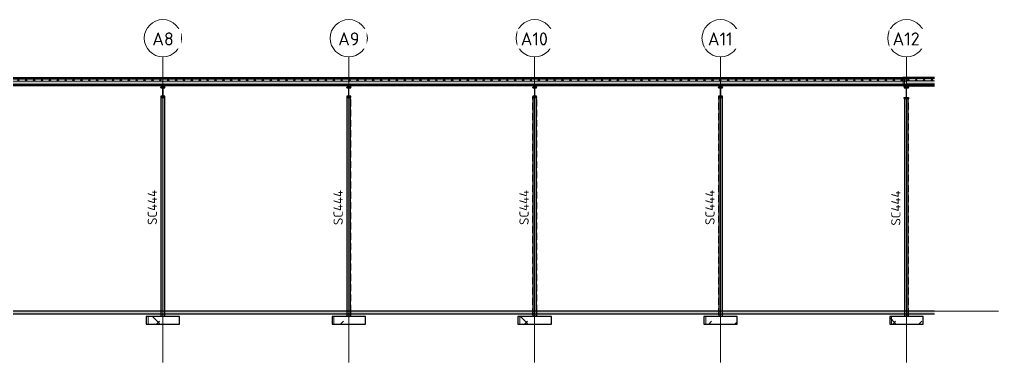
# Model space of a CAD drawing. Header units: millimetres. Extents: x 632 to 421542, y -3890 to 20851.
# Drawn here: x 368887 to 421542, y 2441 to 20851 of the extents above; entities that cross this region are included whole.
import ezdxf

# ---------------------------------------------------------------- set-up
doc = ezdxf.new("R2010")
doc.units = ezdxf.units.MM
doc.linetypes.add('Dash', pattern=[7, 5, -2])
doc.linetypes.add('Hidden Half', pattern=[3, 2, -1])
for name, color, linetype, lineweight in [('A-230-H-FLOOR', 190, 'Continuous', 13), ('A-230-M_FLOOR', 192, 'Continuous', 13), ('A-270-M_ROOF', 132, 'Continuous', 13), ('S-160-M_FOUND', 171, 'Continuous', 13), ('S-160-MH_FOUND', 171, 'Hidden Half', 13), ('S-280-A_COLUMN', 171, 'Continuous', 18), ('S-280-M_COLUMN', 52, 'Continuous', 13), ('S-280-M_STRUCT_FRAME', 12, 'Continuous', 13), ('S-280-MH_COLUMN', 52, 'Hidden Half', 13), ('Z-030-M_GRID', 191, 'Continuous', 13), ('Z-033_T_GRIDREF', 31, 'Continuous', 13), ('Z-230-A_LEVEL', 51, 'Continuous', 13)]:
    doc.layers.add(name, color=color, linetype=linetype, lineweight=lineweight)
doc.styles.add('ISOCPEUR_1', font='isocpeur.ttf', dxfattribs={"height": 700})
doc.styles.add('ISOCPEUR_2', font='isocpeur.ttf', dxfattribs={"height": 500})
pattern_1 = [(45, (-979703.3, 0), (-1414.214, 0), [750, -3000]), (45, (-978703.3, 1000), (-1414.214, 0), [750, -3000]), (45, (-977703.3, -300), (-1414.214, 0), [250, -2000]), (90, (-977703.33, 500), (-500, 500), [500, -2000]), (315, (-977703.3, 1000), (0, 2828.43), [500, -3000]), (0, (-978703.3, 1000), (2000, 2000), [300, -1000]), (0, (-981203.3, 2000), (2000, 2000), [300, -2000])]

# ---------------------------------------------------------------- blocks, each defined once
blk = doc.blocks.new('Ridge Capping - Ridge Capping-1882401-S6_501-SECTION 2A')
at = {"layer": 'A-270-M_ROOF', "lineweight": 5, "transparency": 33554432}
for points in [[(-1014161, 17720), (-913251, 17720), (-913251, 17746), (-1024756, 17746), (-1024756, 17720), (-1017693, 17720)], [(-1024756, 17716), (-913251, 17716), (-913251, 17743), (-1024756, 17743)], [(-1007098, 17716), (-913251, 17716), (-913251, 17720), (-1024756, 17720), (-1024756, 17716), (-1010630, 17716)], [(-913448, 17734), (-911747, 17734), (-911747, 17738), (-913447, 17738)], [(-912630, 17738), (-911747, 17738), (-911747, 17754), (-913421, 17754), (-913447, 17738), (-913071, 17738)], [(-913394, 17713), (-911747, 17713), (-911747, 17751), (-913421, 17751)]]:
    blk.add_hatch(color=253, dxfattribs=at).paths.add_polyline_path(points)
at = {"layer": 'A-270-M_ROOF', "color": 53, "lineweight": 5}
for p, q in [((-1024756, 17746), (-1024660, 17746)), ((-1024469, 17743), (-1024756, 17743)), ((-1024660, 17720), (-1024756, 17720)), ((-1024477, 17720), (-1024756, 17720)), ((-1024469, 17716), (-1024756, 17716)), ((-1024469, 17716), (-1024756, 17716)), ((-1024660, 17746), (-1024477, 17746)), ((-1024487, 17720), (-1024660, 17720)), ((-1024480, 17720), (-1024487, 17720)), ((-1024469, 17720), (-1024479, 17720)), ((-1024477, 17746), (-913434, 17746)), ((-913560, 17720), (-1024477, 17720)), ((-913571, 17720), (-1024469, 17720)), ((-913743, 17716), (-1024469, 17716)), ((-913554, 17743), (-1024467, 17743)), ((-913743, 17716), (-1024467, 17716)), ((-913571, 17716), (-913743, 17716)), ((-913425, 17716), (-913743, 17716)), ((-913560, 17720), (-913570, 17720)), ((-913554, 17716), (-913570, 17716)), ((-913425, 17720), (-913560, 17720)), ((-913425, 17720), (-913559, 17720)), ((-913439, 17743), (-913554, 17743)), ((-913425, 17716), (-913554, 17716)), ((-913427, 17747), (-913448, 17734)), ((-913448, 17734), (-913447, 17738)), ((-913448, 17734), (-913425, 17734)), ((-913447, 17738), (-913425, 17751)), ((-913447, 17738), (-913425, 17738)), ((-913425, 17743), (-913439, 17743)), ((-913434, 17746), (-913425, 17746)), ((-913421, 17743), (-913423, 17743)), ((-913423, 17738), (-911747, 17738)), ((-913423, 17734), (-911747, 17734)), ((-913421, 17754), (-913419, 17751)), ((-911747, 17754), (-913421, 17754)), ((-913419, 17748), (-913421, 17751)), ((-913421, 17751), (-911747, 17751)), ((-913421, 17746), (-913251, 17746)), ((-913251, 17743), (-913421, 17743)), ((-913399, 17720), (-913421, 17720)), ((-913251, 17720), (-913421, 17720)), ((-913396, 17716), (-913421, 17716)), ((-913365, 17716), (-913421, 17716)), ((-913419, 17751), (-913417, 17748)), ((-913410, 17734), (-913415, 17743)), ((-913413, 17743), (-913407, 17734)), ((-913402, 17724), (-913410, 17734)), ((-913407, 17734), (-913395, 17717)), ((-913399, 17720), (-913402, 17724)), ((-913396, 17716), (-913399, 17720)), ((-913251, 17720), (-913399, 17720)), ((-913394, 17713), (-913396, 17716)), ((-913365, 17716), (-913396, 17716)), ((-913395, 17717), (-913365, 17717)), ((-913395, 17716), (-913394, 17713)), ((-913394, 17713), (-913365, 17713)), ((-913365, 17717), (-913358, 17717)), ((-913354, 17716), (-913365, 17716)), ((-913354, 17716), (-913365, 17716)), ((-913365, 17713), (-913348, 17713)), ((-913357, 17717), (-913251, 17717)), ((-913251, 17716), (-913354, 17716)), ((-913251, 17716), (-913354, 17716)), ((-913348, 17713), (-913251, 17713)), ((-913251, 17746), (-913251, 17734)), ((-913251, 17734), (-913251, 17743)), ((-913251, 17743), (-913251, 17734)), ((-913251, 17734), (-913251, 17743)), ((-913251, 17734), (-913251, 17720)), ((-913251, 17716), (-913251, 17734)), ((-913251, 17734), (-913251, 17724)), ((-913251, 17724), (-913251, 17733)), ((-913251, 17724), (-913251, 17716)), ((-913251, 17720), (-913251, 17723)), ((-913251, 17720), (-913251, 17716)), ((-913251, 17716), (-913251, 17720)), ((-913251, 17717), (-913145, 17717)), ((-913251, 17713), (-913154, 17713)), ((-913154, 17713), (-913137, 17713)), ((-913144, 17717), (-913137, 17717)), ((-913137, 17717), (-912946, 17717)), ((-913137, 17713), (-912941, 17713)), ((-912946, 17717), (-912932, 17717)), ((-912941, 17713), (-912932, 17713)), ((-912930, 17717), (-911747, 17717)), ((-912930, 17713), (-911747, 17713))]:
    blk.add_line(p, q, dxfattribs=at)
blk = doc.blocks.new('Roof Gutters2 - Roof Gutters-1883888-S6_501-SECTION 2A')
at = {"layer": 'A-270-M_ROOF', "lineweight": 5, "transparency": 33554432}
for points in [[(-913365, 17701), (-913358, 17701), (-913358, 17718), (-913365, 17718)], [(-913251, 17647), (-913137, 17701), (-913144, 17701), (-913251, 17651), (-913358, 17701), (-913365, 17701)], [(-913251, 17651), (-913251, 17668), (-913358, 17718), (-913358, 17701)], [(-913251, 17651), (-913144, 17701), (-913144, 17718), (-913251, 17668)], [(-913144, 17701), (-913137, 17701), (-913137, 17718), (-913144, 17718)]]:
    blk.add_hatch(color=253, dxfattribs=at).paths.add_polyline_path(points)
at = {"layer": 'A-270-M_ROOF', "color": 53, "lineweight": 5}
for p, q in [((-913361, 17716), (-913365, 17718)), ((-913365, 17718), (-913358, 17718)), ((-913365, 17718), (-913365, 17701)), ((-913358, 17701), (-913365, 17701)), ((-913365, 17701), (-913251, 17647)), ((-913315, 17694), (-913361, 17716)), ((-913358, 17718), (-913354, 17716)), ((-913358, 17718), (-913358, 17701)), ((-913251, 17651), (-913358, 17701)), ((-913354, 17716), (-913308, 17694)), ((-913293, 17684), (-913315, 17694)), ((-913308, 17694), (-913286, 17684)), ((-913275, 17676), (-913293, 17684)), ((-913286, 17684), (-913268, 17676)), ((-913251, 17665), (-913275, 17676)), ((-913268, 17676), (-913251, 17668)), ((-913144, 17701), (-913251, 17651)), ((-913251, 17647), (-913137, 17701)), ((-913208, 17685), (-913251, 17665)), ((-913251, 17668), (-913215, 17685)), ((-913251, 17668), (-913251, 17659)), ((-913251, 17665), (-913251, 17659)), ((-913251, 17659), (-913251, 17647)), ((-913251, 17659), (-913251, 17651)), ((-913215, 17685), (-913193, 17695)), ((-913186, 17695), (-913208, 17685)), ((-913193, 17695), (-913144, 17718)), ((-913137, 17718), (-913186, 17695)), ((-913144, 17718), (-913137, 17718)), ((-913144, 17718), (-913144, 17701)), ((-913137, 17701), (-913144, 17701)), ((-913137, 17701), (-913137, 17718))]:
    blk.add_line(p, q, dxfattribs=at)
blk = doc.blocks.new('Roof Gutters1 - Roof Gutters-1884510-S6_501-SECTION 2A')
at = {"layer": 'A-270-M_ROOF', "lineweight": 5, "transparency": 33554432}
for points in [[(-912932, 17731), (-912930, 17734), (-912950, 17748), (-913552, 17748), (-913572, 17734), (-913570, 17731), (-913551, 17745), (-912951, 17745)], [(-913570, 17687), (-913569, 17688), (-913551, 17701), (-913551, 17745), (-913570, 17731)], [(-913551, 17701), (-912951, 17701), (-912951, 17745), (-913551, 17745)], [(-912932, 17687), (-912932, 17731), (-912951, 17745), (-912951, 17701), (-912933, 17688)], [(-912932, 17688), (-912930, 17690), (-912932, 17731)]]:
    blk.add_hatch(color=253, dxfattribs=at).paths.add_polyline_path(points)
at = {"layer": 'A-270-M_ROOF', "color": 53, "lineweight": 5}
for p, q in [((-913559, 17743), (-913572, 17734)), ((-913572, 17734), (-913570, 17731)), ((-913572, 17720), (-913572, 17734)), ((-913572, 17703), (-913572, 17716)), ((-913572, 17694), (-913572, 17699)), ((-913572, 17690), (-913572, 17694)), ((-913570, 17731), (-913554, 17743)), ((-913570, 17720), (-913570, 17731)), ((-913570, 17717), (-913570, 17719)), ((-913570, 17703), (-913570, 17716)), ((-913570, 17694), (-913570, 17699)), ((-913570, 17687), (-913570, 17694)), ((-913554, 17746), (-913559, 17743)), ((-913552, 17748), (-913554, 17746)), ((-913554, 17743), (-913551, 17745)), ((-913431, 17748), (-913552, 17748)), ((-913552, 17720), (-913552, 17742)), ((-913552, 17716), (-913552, 17720)), ((-913552, 17704), (-913552, 17716)), ((-913551, 17745), (-913436, 17745)), ((-913551, 17720), (-913551, 17743)), ((-913551, 17716), (-913551, 17720)), ((-913551, 17703), (-913551, 17716)), ((-913436, 17745), (-913425, 17745)), ((-913425, 17748), (-913431, 17748)), ((-913423, 17745), (-913421, 17745)), ((-912983, 17748), (-913421, 17748)), ((-913421, 17745), (-913251, 17745)), ((-913251, 17745), (-912951, 17745)), ((-912950, 17748), (-912983, 17748)), ((-912951, 17745), (-912937, 17734)), ((-912951, 17745), (-912951, 17738)), ((-912951, 17738), (-912951, 17734)), ((-912951, 17734), (-912951, 17713)), ((-912951, 17713), (-912951, 17711)), ((-912951, 17711), (-912951, 17701)), ((-912931, 17734), (-912950, 17748)), ((-912950, 17744), (-912950, 17748)), ((-912950, 17734), (-912950, 17744)), ((-912950, 17713), (-912950, 17734)), ((-912950, 17711), (-912950, 17713)), ((-912950, 17704), (-912950, 17711)), ((-912937, 17734), (-912932, 17731)), ((-912932, 17731), (-912930, 17734)), ((-912932, 17711), (-912932, 17731)), ((-912932, 17697), (-912932, 17711)), ((-912932, 17687), (-912932, 17697)), ((-912930, 17711), (-912930, 17734)), ((-912930, 17697), (-912930, 17711)), ((-912930, 17690), (-912930, 17697))]:
    blk.add_line(p, q, dxfattribs=at)
blk = doc.blocks.new('Roof Gutters3 - Roof Gutters-1885272-S6_501-SECTION 2A')
at = {"layer": 'A-270-M_ROOF', "lineweight": 5, "transparency": 33554432}
for points in [[(-1024496, 17751), (-1024756, 17747), (-1024756, 17703), (-1024496, 17708)], [(-1024756, 17700), (-1024497, 17705), (-1024496, 17748), (-1024756, 17744), (-1024756, 17706)], [(-1024479, 17699), (-1024479, 17743), (-1024496, 17748), (-1024497, 17705), (-1024480, 17700)], [(-1024496, 17751), (-1024496, 17708), (-1024468, 17699), (-1024469, 17743)], [(-1024479, 17699), (-1024469, 17700), (-1024469, 17743), (-1024479, 17743)], [(-913743, 17700), (-913425, 17705), (-913425, 17722), (-913743, 17716)], [(-913741, 17656), (-913741, 17698), (-913423, 17703), (-913425, 17705), (-913743, 17700), (-913743, 17656)], [(-913423, 17754), (-913423, 17770), (-913425, 17770), (-913425, 17754)], [(-1024756, 17291), (-1024756, 17248), (-1024701, 17248), (-1024701, 17291)], [(-1024702, 17245), (-1024701, 17288), (-1024756, 17288), (-1024756, 17245), (-1024704, 17245)]]:
    blk.add_hatch(color=253, dxfattribs=at).paths.add_polyline_path(points)
h = blk.add_hatch(color=253, dxfattribs=at)
h.paths.add_polyline_path([(-1024701, 17245), (-1024701, 17248), (-1024756, 17246), (-1024756, 17245)])
h.paths.add_polyline_path([(-1024468, 17699), (-1024496, 17708), (-1024756, 17703), (-1024756, 17700), (-1024496, 17705), (-1024479, 17699)])
at = {"layer": 'A-270-M_ROOF', "color": 53, "lineweight": 5}
for p, q in [((-1024756, 17747), (-1024496, 17751)), ((-1024660, 17746), (-1024756, 17744)), ((-1024496, 17708), (-1024756, 17703)), ((-1024756, 17700), (-1024496, 17705)), ((-1024496, 17748), (-1024659, 17746)), ((-1024496, 17743), (-1024497, 17716)), ((-1024497, 17716), (-1024497, 17708)), ((-1024497, 17708), (-1024497, 17705)), ((-1024496, 17751), (-1024496, 17748)), ((-1024496, 17751), (-1024477, 17746)), ((-1024496, 17708), (-1024496, 17751)), ((-1024496, 17748), (-1024496, 17746)), ((-1024487, 17746), (-1024496, 17748)), ((-1024496, 17748), (-1024496, 17746)), ((-1024496, 17708), (-1024496, 17748)), ((-1024496, 17746), (-1024496, 17743)), ((-1024496, 17746), (-1024496, 17743)), ((-1024496, 17743), (-1024496, 17716)), ((-1024496, 17716), (-1024496, 17708)), ((-1024468, 17699), (-1024496, 17708)), ((-1024496, 17705), (-1024496, 17708)), ((-1024496, 17705), (-1024479, 17699)), ((-1024479, 17743), (-1024487, 17746)), ((-1024469, 17743), (-1024479, 17743)), ((-1024479, 17743), (-1024479, 17716)), ((-1024479, 17716), (-1024479, 17743)), ((-1024479, 17716), (-1024479, 17703)), ((-1024479, 17699), (-1024479, 17716)), ((-1024479, 17702), (-1024479, 17700)), ((-1024479, 17699), (-1024468, 17699)), ((-1024477, 17746), (-1024469, 17743)), ((-1024469, 17743), (-1024469, 17716)), ((-1024469, 17716), (-1024469, 17743)), ((-1024469, 17716), (-1024469, 17703)), ((-1024468, 17699), (-1024469, 17716)), ((-1024469, 17702), (-1024469, 17700)), ((-913743, 17716), (-913425, 17722)), ((-913743, 17700), (-913743, 17716)), ((-913743, 17716), (-913743, 17700)), ((-913425, 17705), (-913743, 17700)), ((-913743, 17700), (-913743, 17656)), ((-913743, 17676), (-913743, 17699)), ((-913743, 17673), (-913743, 17676)), ((-913741, 17673), (-913743, 17673)), ((-913743, 17673), (-913743, 17659)), ((-913743, 17659), (-913743, 17656)), ((-913743, 17656), (-913741, 17656)), ((-913674, 17716), (-913741, 17715)), ((-913741, 17715), (-913741, 17700)), ((-913741, 17715), (-913741, 17700)), ((-913741, 17698), (-913423, 17703)), ((-913741, 17656), (-913741, 17698)), ((-913741, 17698), (-913741, 17676)), ((-913741, 17676), (-913741, 17673)), ((-913741, 17673), (-913741, 17659)), ((-913741, 17659), (-913741, 17656)), ((-913425, 17720), (-913674, 17716)), ((-913425, 17722), (-913425, 17770)), ((-913425, 17770), (-913423, 17770)), ((-913425, 17770), (-913425, 17754)), ((-913423, 17754), (-913425, 17754)), ((-913425, 17754), (-913425, 17705)), ((-913425, 17705), (-913425, 17722)), ((-913423, 17770), (-913423, 17720)), ((-913423, 17770), (-913423, 17754)), ((-913423, 17703), (-913423, 17754)), ((-913423, 17720), (-913423, 17703)), ((-1024756, 17291), (-1024701, 17291)), ((-1024701, 17288), (-1024756, 17288)), ((-1024701, 17248), (-1024756, 17248)), ((-1024756, 17245), (-1024701, 17245)), ((-1024702, 17248), (-1024701, 17287)), ((-1024701, 17287), (-1024702, 17245)), ((-1024701, 17288), (-1024701, 17291)), ((-1024701, 17291), (-1024701, 17287)), ((-1024701, 17287), (-1024701, 17248)), ((-1024701, 17245), (-1024701, 17287)), ((-1024701, 17245), (-1024701, 17248))]:
    blk.add_line(p, q, dxfattribs=at)
blk = doc.blocks.new('25021-APA-ZZ-ZZ-M3-AR-000001_V3_rvt-3-S6_501-SECTION 2A')
at = {"layer": 'A-270-M_ROOF', "lineweight": 5, "transparency": 33554432}
for color, points in [(9, [(-1024756, 17699), (-913251, 17699), (-913251, 17743), (-1024756, 17743)]), (10, [(-1024756, 17659), (-913251, 17659), (-913251, 17703), (-1024756, 17703), (-1024756, 17659)]), (9, [(-1024756, 17659), (-913251, 17659), (-913251, 17703), (-1024756, 17702)]), (254, [(-1024756, 17287), (-913251, 17287), (-913251, 17538), (-1024756, 17538), (-1024756, 17407)]), (9, [(-913421, 17724), (-911747, 17731), (-911747, 17751), (-913421, 17751)]), (10, [(-913421, 17684), (-911747, 17691), (-911747, 17711), (-913421, 17711)]), (254, [(-913421, 17313), (-911747, 17321), (-911747, 17571), (-913421, 17563), (-913421, 17407)]), (9, [(-913356, 17657), (-911747, 17657), (-911747, 17697), (-913356, 17697)]), (254, [(-913356, 17285), (-911747, 17285), (-911747, 17657), (-913356, 17657), (-913356, 17407)]), (9, [(-911747, 17602), (-911747, 17657), (-913356, 17657), (-913356, 17614), (-912630, 17608)]), (254, [(-1022990, 17287), (-913251, 17287), (-913251, 17331), (-1024756, 17331), (-1024756, 17287), (-1023873, 17287)]), (254, [(-911747, 17230), (-911747, 17285), (-913356, 17285), (-913356, 17250), (-913137, 17250), (-913137, 17241), (-912630, 17237)])]:
    blk.add_hatch(color=color, dxfattribs=at).paths.add_polyline_path(points)
at = {"layer": 'A-270-M_ROOF', "transparency": 33554432}
for points in [[(-1024756, 17659), (-913251, 17659), (-913251, 17699), (-1024756, 17699)], [(-913421, 17684), (-911747, 17691), (-911747, 17731), (-913421, 17724)]]:
    blk.add_hatch(color=9, dxfattribs=at).paths.add_polyline_path(points)
at = {"layer": 'A-270-M_ROOF', "lineweight": 5}
h = blk.add_hatch(dxfattribs=at)
h.set_pattern_fill('FP_26', angle=45, style=0, pattern_type=2)
h.set_pattern_definition([(45, (-979703.33, 2e-08), (-212.132, 212.132), []), (135, (-979703.33, 2e-08), (-212.132, -212.132), [])])
h.paths.add_polyline_path([(-1024756, 17538), (-913251, 17538), (-913251, 17659), (-1024756, 17659)])
h = blk.add_hatch(dxfattribs=at)
h.set_pattern_fill('FP_27', angle=45, style=0, pattern_type=2)
h.set_pattern_definition([(45.26207, (-979703.33, -5e-07), (-213.1001, 211.1595), []), (135.262, (-979703.33, -5e-07), (-211.1598, -213.0998), [])])
h.paths.add_polyline_path([(-913421, 17563), (-911747, 17571), (-911747, 17691), (-913421, 17684)])
at = {"layer": 'A-270-M_ROOF', "color": 53, "lineweight": 5}
for p, q in [((-1024469, 17743), (-1024756, 17743)), ((-1024625, 17703), (-1024756, 17703)), ((-1024756, 17703), (-1024625, 17703)), ((-913251, 17699), (-1024756, 17699)), ((-913251, 17659), (-1024756, 17659)), ((-1024756, 17659), (-913251, 17659)), ((-1024756, 17538), (-913251, 17538)), ((-1024489, 17703), (-1024625, 17703)), ((-1024625, 17703), (-1024489, 17703)), ((-1024468, 17703), (-1024489, 17703)), ((-1024489, 17703), (-1024468, 17703)), ((-996503, 17703), (-1024468, 17703)), ((-1024468, 17703), (-996503, 17703)), ((-913554, 17743), (-1024467, 17743)), ((-913743, 17703), (-996503, 17703)), ((-996503, 17703), (-913743, 17703)), ((-913469, 17703), (-913743, 17703)), ((-913743, 17703), (-913469, 17703)), ((-913439, 17743), (-913554, 17743)), ((-913421, 17703), (-913469, 17703)), ((-913469, 17703), (-913421, 17703)), ((-913425, 17743), (-913439, 17743)), ((-913421, 17743), (-913423, 17743)), ((-911747, 17751), (-913421, 17751)), ((-913421, 17734), (-913421, 17751)), ((-913421, 17751), (-913421, 17748)), ((-913251, 17743), (-913421, 17743)), ((-913421, 17743), (-913421, 17734)), ((-913421, 17724), (-913421, 17734)), ((-913421, 17734), (-913421, 17716)), ((-911747, 17731), (-913421, 17724)), ((-913421, 17724), (-913421, 17684)), ((-913421, 17716), (-913421, 17711)), ((-913365, 17711), (-913421, 17711)), ((-913421, 17684), (-913421, 17711)), ((-913421, 17711), (-913421, 17703)), ((-913421, 17711), (-913365, 17711)), ((-913421, 17711), (-913421, 17684)), ((-913365, 17703), (-913421, 17703)), ((-913421, 17703), (-913365, 17703)), ((-913421, 17702), (-913421, 17699)), ((-913421, 17699), (-913421, 17694)), ((-913421, 17694), (-913421, 17684)), ((-911747, 17691), (-913421, 17684)), ((-913421, 17684), (-911747, 17691)), ((-913421, 17684), (-913421, 17313)), ((-913421, 17684), (-913421, 17659)), ((-913421, 17659), (-913421, 17340)), ((-913421, 17563), (-911747, 17571)), ((-913343, 17711), (-913365, 17711)), ((-913365, 17711), (-913343, 17711)), ((-913326, 17703), (-913365, 17703)), ((-913365, 17703), (-913326, 17703)), ((-913356, 17694), (-913356, 17697)), ((-913356, 17697), (-913350, 17697)), ((-913356, 17694), (-913356, 17697)), ((-913356, 17684), (-913356, 17694)), ((-913356, 17684), (-913356, 17694)), ((-913356, 17659), (-913356, 17684)), ((-913356, 17659), (-913356, 17684)), ((-913356, 17331), (-913356, 17657)), ((-913356, 17654), (-913356, 17657)), ((-913350, 17697), (-913313, 17697)), ((-913251, 17711), (-913343, 17711)), ((-913343, 17711), (-913251, 17711)), ((-913251, 17703), (-913326, 17703)), ((-913326, 17703), (-913251, 17703)), ((-913313, 17697), (-913251, 17697)), ((-913251, 17734), (-913251, 17743)), ((-913251, 17743), (-913251, 17734)), ((-913251, 17716), (-913251, 17734)), ((-913251, 17734), (-913251, 17724)), ((-913251, 17723), (-913251, 17716)), ((-913251, 17699), (-913251, 17716)), ((-913251, 17716), (-913251, 17713)), ((-913251, 17713), (-913251, 17711)), ((-913159, 17711), (-913251, 17711)), ((-913251, 17711), (-913251, 17703)), ((-913251, 17711), (-913159, 17711)), ((-913251, 17694), (-913251, 17703)), ((-913251, 17703), (-913251, 17699)), ((-913251, 17703), (-913251, 17684)), ((-913251, 17699), (-913251, 17703)), ((-913251, 17703), (-913251, 17699)), ((-913251, 17659), (-913251, 17699)), ((-913251, 17697), (-913251, 17684)), ((-913251, 17684), (-913251, 17697)), ((-913251, 17697), (-913189, 17697)), ((-913251, 17684), (-913251, 17694)), ((-913251, 17659), (-913251, 17684)), ((-913251, 17684), (-913251, 17668)), ((-913251, 17684), (-913251, 17676)), ((-913251, 17668), (-913251, 17684)), ((-913251, 17676), (-913251, 17659)), ((-913251, 17668), (-913251, 17659)), ((-913251, 17659), (-913251, 17668)), ((-913251, 17651), (-913251, 17659)), ((-913251, 17287), (-913251, 17651)), ((-913189, 17697), (-913153, 17697)), ((-913137, 17711), (-913159, 17711)), ((-913159, 17711), (-913137, 17711)), ((-913152, 17697), (-913145, 17697)), ((-913145, 17697), (-911747, 17697)), ((-911747, 17711), (-913137, 17711)), ((-913137, 17711), (-911747, 17711)), ((-1024756, 17331), (-913421, 17331)), ((-1024756, 17287), (-913251, 17287)), ((-913421, 17340), (-913251, 17340)), ((-913421, 17340), (-913421, 17313)), ((-913421, 17331), (-913251, 17331)), ((-913421, 17313), (-911747, 17321)), ((-913356, 17313), (-913356, 17330)), ((-913356, 17287), (-913356, 17313)), ((-911747, 17285), (-913356, 17285)), ((-913356, 17285), (-913356, 17243)), ((-913251, 17340), (-911747, 17340)), ((-913251, 17331), (-913251, 17322)), ((-913251, 17314), (-913251, 17331)), ((-913251, 17322), (-913251, 17314)), ((-913251, 17314), (-913251, 17287)), ((-913251, 17287), (-913251, 17314))]:
    blk.add_line(p, q, dxfattribs=at)
for name in ['Roof Gutters3 - Roof Gutters-1885272-S6_501-SECTION 2A', 'Ridge Capping - Ridge Capping-1882401-S6_501-SECTION 2A', 'Roof Gutters1 - Roof Gutters-1884510-S6_501-SECTION 2A', 'Roof Gutters2 - Roof Gutters-1883888-S6_501-SECTION 2A']:
    blk.add_blockref(name, (0, 0), dxfattribs=at)
blk = doc.blocks.new('NRP_Framing-Steel-Purlin C - P946 - EC250-24-4049812-S6_501-SECTION 2A')
at = {"layer": 'S-280-M_STRUCT_FRAME', "color": 1, "lineweight": 25}
blk.add_line((-913370, 17343), (-913370, 17369), dxfattribs=at)
blk.add_line((-913370, 17343), (-913370, 17369), dxfattribs=at)
blk = doc.blocks.new('NRP_Framing-Steel-Purlin Z - P914 - EZ250-15-4038690-S6_501-SECTION 2A')
at = {"layer": 'S-280-M_STRUCT_FRAME', "color": 150, "lineweight": 25}
for p, q in [((-964651, 17367), (-964751, 17358)), ((-954652, 17367), (-964651, 17367)), ((-952251, 17367), (-954651, 17367)), ((-952151, 17375), (-952251, 17367))]:
    blk.add_line(p, q, dxfattribs=at)
blk = doc.blocks.new('NRP_Framing-Steel-Purlin Z - P914 - EZ250-15-V85-S6_501-SECTION 2A')
at = {"layer": 'S-280-M_STRUCT_FRAME', "color": 150, "lineweight": 25}
for p, q in [((-944651, 17367), (-944751, 17358)), ((-934252, 17367), (-944651, 17367)), ((-932251, 17367), (-934251, 17367)), ((-932151, 17375), (-932251, 17367))]:
    blk.add_line(p, q, dxfattribs=at)
blk = doc.blocks.new('NRP_Framing-Steel-Purlin Z - P914 - EZ250-15-4038691-S6_501-SECTION 2A')
at = {"layer": 'S-280-M_STRUCT_FRAME', "color": 150, "lineweight": 25}
for p, q in [((-934251, 17367), (-934351, 17358)), ((-924652, 17367), (-934251, 17367)), ((-922251, 17367), (-924651, 17367)), ((-922151, 17375), (-922251, 17367))]:
    blk.add_line(p, q, dxfattribs=at)
blk = doc.blocks.new('NRP_Framing-Steel-Purlin Z - P914 - EZ250-15-4070612-S6_501-SECTION 2A')
at = {"layer": 'S-280-M_STRUCT_FRAME', "color": 150, "lineweight": 25}
for p, q in [((-924651, 17367), (-924751, 17358)), ((-913251, 17367), (-924651, 17367))]:
    blk.add_line(p, q, dxfattribs=at)
blk = doc.blocks.new('NRP_Framing-Steel-Purlin Z - P916 - EZ250-24-4043329-S6_501-SECTION 2A')
at = {"layer": 'S-280-M_STRUCT_FRAME', "color": 1, "lineweight": 25}
blk.add_line((-913250, 17350), (-911747, 17354), dxfattribs=at)
blk = doc.blocks.new('NRP_Framing-Steel-Purlin Z - P916 - EZ250-24-4052257-S6_501-SECTION 2A')
at = {"layer": 'S-280-M_STRUCT_FRAME', "color": 1, "lineweight": 25}
blk.add_line((-911747, 17390), (-913251, 17390), dxfattribs=at)
blk = doc.blocks.new('NRP_Column-Steel-SHS - SC444 - 200x200x6_0SHS-V88-S6_501-SECTION 2A')
at = {"layer": 'S-280-MH_COLUMN', "lineweight": 25}
for p, q in [((-953345, 16676), (-953345, 16711)), ((-953345, 5200), (-953345, 16676)), ((-953157, 16711), (-953157, 16676)), ((-953157, 16676), (-953157, 5200)), ((-953345, 5050), (-953345, 5200)), ((-953345, 4900), (-953345, 5050)), ((-953157, 5200), (-953157, 5050)), ((-953157, 5050), (-953157, 4900))]:
    blk.add_line(p, q, dxfattribs=at)
blk = doc.blocks.new('NRP_Column-Steel-SHS - SC444 - 200x200x6_0SHS-3967927-S6_501-SECTION 2A')
at = {"layer": 'S-280-MH_COLUMN', "lineweight": 25}
for p, q in [((-943345, 16676), (-943345, 16695)), ((-943345, 5200), (-943345, 16676)), ((-943157, 16695), (-943157, 16676)), ((-943157, 16676), (-943157, 5200)), ((-943345, 5050), (-943345, 5200)), ((-943345, 4900), (-943345, 5050)), ((-943157, 5200), (-943157, 5050)), ((-943157, 5050), (-943157, 4900))]:
    blk.add_line(p, q, dxfattribs=at)
blk = doc.blocks.new('NRP_Column-Steel-SHS - SC444 - 200x200x6_0SHS-V73-S6_501-SECTION 2A')
at = {"layer": 'S-280-MH_COLUMN', "lineweight": 25}
for p, q in [((-913345, 16605), (-913345, 16637)), ((-913345, 5200), (-913345, 16605)), ((-913157, 16637), (-913157, 16605)), ((-913157, 16605), (-913157, 5200)), ((-913345, 5050), (-913345, 5200)), ((-913345, 4900), (-913345, 5050)), ((-913157, 5200), (-913157, 5050)), ((-913157, 5050), (-913157, 4900))]:
    blk.add_line(p, q, dxfattribs=at)
blk = doc.blocks.new('NRP_Foundation-Pad Footing Fibre _v2_ - PF4 -1800 x 1800 x 400d-V78-S6_501-SECTION 2A')
at = {"layer": 'S-160-M_FOUND'}
h = blk.add_hatch(dxfattribs=at)
h.set_pattern_fill('FP_29', color=256, style=0, pattern_type=2)
h.set_pattern_definition(pattern_1)
h.paths.add_polyline_path([(-954151, 4500), (-952351, 4500), (-952351, 4900), (-954151, 4900)])
at = {"layer": 'S-160-M_FOUND', "lineweight": 25}
for p, q in [((-952351, 4900), (-954151, 4900)), ((-954151, 4900), (-954151, 4500)), ((-952351, 4500), (-952351, 4900)), ((-954151, 4500), (-952351, 4500))]:
    blk.add_line(p, q, dxfattribs=at)
blk = doc.blocks.new('NRP_Foundation-Pad Footing Fibre _v2_ - PF4 -1800 x 1800 x 400d-V79-S6_501-SECTION 2A')
at = {"layer": 'S-160-M_FOUND'}
h = blk.add_hatch(dxfattribs=at)
h.set_pattern_fill('FP_29', color=256, style=0, pattern_type=2)
h.set_pattern_definition(pattern_1)
h.paths.add_polyline_path([(-944151, 4500), (-942351, 4500), (-942351, 4900), (-944151, 4900)])
at = {"layer": 'S-160-M_FOUND', "lineweight": 25}
for p, q in [((-942351, 4900), (-944151, 4900)), ((-944151, 4900), (-944151, 4500)), ((-942351, 4500), (-942351, 4900)), ((-944151, 4500), (-942351, 4500))]:
    blk.add_line(p, q, dxfattribs=at)
blk = doc.blocks.new('NRP_Foundation-Pad Footing Fibre _v2_ - PF4 -1800 x 1800 x 400d-V80-S6_501-SECTION 2A')
at = {"layer": 'S-160-M_FOUND'}
h = blk.add_hatch(dxfattribs=at)
h.set_pattern_fill('FP_29', color=256, style=0, pattern_type=2)
h.set_pattern_definition(pattern_1)
h.paths.add_polyline_path([(-932351, 4500), (-932351, 4900), (-934151, 4900), (-934151, 4500), (-932936, 4500)])
at = {"layer": 'S-160-M_FOUND', "lineweight": 25}
for p, q in [((-932351, 4900), (-934151, 4900)), ((-934151, 4900), (-934151, 4500)), ((-932351, 4500), (-932351, 4900)), ((-934151, 4500), (-932351, 4500))]:
    blk.add_line(p, q, dxfattribs=at)
blk = doc.blocks.new('NRP_Foundation-Pad Footing Fibre _v2_ - PF4 -1800 x 1800 x 400d-V81-S6_501-SECTION 2A')
at = {"layer": 'S-160-M_FOUND'}
h = blk.add_hatch(dxfattribs=at)
h.set_pattern_fill('FP_29', color=256, style=0, pattern_type=2)
h.set_pattern_definition(pattern_1)
h.paths.add_polyline_path([(-924151, 4900), (-924151, 4500), (-922351, 4500), (-922351, 4900)])
at = {"layer": 'S-160-M_FOUND', "lineweight": 25}
for p, q in [((-922351, 4900), (-924151, 4900)), ((-924151, 4900), (-924151, 4500)), ((-922351, 4500), (-922351, 4900)), ((-924151, 4500), (-922351, 4500))]:
    blk.add_line(p, q, dxfattribs=at)
blk = doc.blocks.new('NRP_Foundation-Pad Footing Fibre _v2_ - PF4 -1800 x 1800 x 400d-V82-S6_501-SECTION 2A')
at = {"layer": 'S-160-M_FOUND'}
h = blk.add_hatch(dxfattribs=at)
h.set_pattern_fill('FP_29', color=256, style=0, pattern_type=2)
h.set_pattern_definition(pattern_1)
h.paths.add_polyline_path([(-914151, 4900), (-914151, 4500), (-912351, 4500), (-912351, 4900)])
at = {"layer": 'S-160-M_FOUND', "lineweight": 25}
for p, q in [((-912351, 4900), (-914151, 4900)), ((-914151, 4900), (-914151, 4500)), ((-912351, 4500), (-912351, 4900)), ((-914151, 4500), (-912351, 4500))]:
    blk.add_line(p, q, dxfattribs=at)
blk = doc.blocks.new('Grid - NRP_Grid-Head-320187-S6_501-SECTION 2A')
at = {"layer": 'Z-033_T_GRIDREF'}
blk.add_circle((-1014851, 19851), 1000, dxfattribs=at)

msp = doc.modelspace()

# ---------------------------------------------------------------- hatches: boundary and pattern name
at = {"layer": 'A-230-H-FLOOR'}
h = msp.add_hatch(dxfattribs=at)
h.set_pattern_fill('FP_29', color=256, style=0, pattern_type=2)
h.set_pattern_definition([(45, (350141.4, 0), (-1414.214, 0), [750, -3000]), (45, (351141.4, 1000), (-1414.214, 0), [750, -3000]), (45, (352141.4, -300), (-1414.214, 0), [250, -2000]), (90, (352141.4, 500), (-500, 500), [500, -2000]), (315, (352141.4, 1000), (0, 2828.43), [500, -3000]), (0, (351141.4, 1000), (2000, 2000), [300, -1000]), (0, (348641.4, 2000), (2000, 2000), [300, -2000])])
h.paths.add_polyline_path([(411035, 5050), (418098, 5050), (418098, 5200), (306494, 5200), (306494, 5050), (403972, 5050)])
at = {"layer": 'S-280-M_COLUMN', "lineweight": 5}
h = msp.add_hatch(color=256, dxfattribs=at)
h.paths.add_polyline_path([(376498, 4900), (376509, 4900), (376509, 5050), (376494, 5050), (376496, 4900)])
h.paths.add_polyline_path([(376498, 5200), (376509, 5200), (376509, 16676), (376494, 16676), (376496, 5200)])
h = msp.add_hatch(color=256, dxfattribs=at)
h.paths.add_polyline_path([(376679, 4900), (376679, 5050), (376509, 5050), (376509, 4900)])
h.paths.add_polyline_path([(376509, 5200), (376679, 5200), (376679, 16676), (376509, 16676), (376509, 7257)])
h = msp.add_hatch(color=256, dxfattribs=at)
h.paths.add_polyline_path([(376693, 4900), (376694, 4900), (376692, 5050), (376679, 5050), (376679, 4900), (376692, 4900)])
h.paths.add_polyline_path([(376693, 5200), (376694, 5200), (376692, 16676), (376679, 16676), (376679, 5200), (376692, 5200)])
h = msp.add_hatch(color=256, dxfattribs=at)
h.paths.add_polyline_path([(386494, 4900), (386509, 4900), (386509, 5050), (386494, 5050)])
h.paths.add_polyline_path([(386498, 5200), (386509, 5200), (386509, 16676), (386494, 16676), (386496, 5200)])
h = msp.add_hatch(color=256, dxfattribs=at)
h.paths.add_polyline_path([(386679, 4900), (386679, 5050), (386509, 5050), (386509, 4900)])
h.paths.add_polyline_path([(386509, 5200), (386679, 5200), (386679, 16676), (386509, 16676), (386509, 7257)])
h = msp.add_hatch(color=256, dxfattribs=at)
h.paths.add_polyline_path([(386693, 4900), (386694, 4900), (386692, 5050), (386679, 5050), (386679, 4900), (386692, 4900)])
h.paths.add_polyline_path([(386692, 5200), (386694, 5200), (386692, 16676), (386679, 16676), (386679, 5200), (386692, 5200)])
h = msp.add_hatch(color=256, dxfattribs=at)
h.paths.add_polyline_path([(396498, 4900), (396509, 4900), (396509, 5050), (396494, 5050), (396496, 4900)])
h.paths.add_polyline_path([(396503, 5200), (396509, 5200), (396509, 16676), (396494, 16676), (396496, 5200), (396501, 5200)])
h = msp.add_hatch(color=256, dxfattribs=at)
h.paths.add_polyline_path([(396679, 4900), (396679, 5050), (396509, 5050), (396509, 4900)])
h.paths.add_polyline_path([(396509, 5200), (396679, 5200), (396679, 16676), (396509, 16676), (396509, 7257)])
h = msp.add_hatch(color=256, dxfattribs=at)
h.paths.add_polyline_path([(396693, 4900), (396694, 4900), (396692, 5050), (396679, 5050), (396679, 4900), (396692, 4900)])
h.paths.add_polyline_path([(396693, 5200), (396694, 5200), (396692, 16676), (396679, 16676), (396679, 5200), (396692, 5200)])
h = msp.add_hatch(color=256, dxfattribs=at)
h.paths.add_polyline_path([(406498, 4900), (406509, 4900), (406509, 5050), (406494, 5050), (406496, 4900)])
h.paths.add_polyline_path([(406498, 5200), (406509, 5200), (406509, 16676), (406494, 16676), (406496, 5200)])
h = msp.add_hatch(color=256, dxfattribs=at)
h.paths.add_polyline_path([(406679, 4900), (406679, 5050), (406509, 5050), (406509, 4900)])
h.paths.add_polyline_path([(406509, 5200), (406679, 5200), (406679, 16676), (406509, 16676), (406509, 7257)])
h = msp.add_hatch(color=256, dxfattribs=at)
h.paths.add_polyline_path([(406693, 4900), (406694, 4900), (406692, 5050), (406679, 5050), (406679, 4900), (406692, 4900)])
h.paths.add_polyline_path([(406693, 5200), (406694, 5200), (406692, 16676), (406679, 16676), (406679, 5200), (406692, 5200)])
h = msp.add_hatch(color=256, dxfattribs=at)
h.paths.add_polyline_path([(416498, 4900), (416509, 4900), (416509, 5050), (416494, 5050), (416496, 4900)])
h.paths.add_polyline_path([(416503, 5200), (416509, 5200), (416509, 16605), (416494, 16605), (416496, 5200), (416501, 5200)])
h = msp.add_hatch(color=256, dxfattribs=at)
h.paths.add_polyline_path([(416679, 4900), (416679, 5050), (416509, 5050), (416509, 4900)])
h.paths.add_polyline_path([(416509, 5200), (416679, 5200), (416679, 16605), (416509, 16605), (416509, 7257)])
h = msp.add_hatch(color=256, dxfattribs=at)
h.paths.add_polyline_path([(416693, 4900), (416694, 4900), (416692, 5050), (416679, 5050), (416679, 4900), (416692, 4900)])
h.paths.add_polyline_path([(416692, 5200), (416694, 5200), (416692, 16605), (416679, 16605), (416679, 5200), (416692, 5200)])
at = {"layer": 'S-280-M_STRUCT_FRAME', "lineweight": 5}
h = msp.add_hatch(color=256, dxfattribs=at)
h.paths.add_polyline_path([(376489, 16722), (376589, 16722), (376589, 16735), (376489, 16735), (376489, 16722)])
h.paths.add_polyline_path([(376669, 16722), (376698, 16722), (376698, 16735), (376598, 16734), (376598, 16722), (376669, 16722)])
h.paths.add_polyline_path([(376598, 17235), (376698, 17235), (376698, 17248), (376489, 17248), (376489, 17235), (376589, 17235)])
h.paths.add_polyline_path([(376598, 17231), (376598, 17231), (376598, 17235), (376589, 17235), (376589, 17231)])
for points in [[(376489, 17231), (376589, 17231), (376589, 17235), (376489, 17235)], [(376698, 17206), (376698, 17231), (376489, 17231), (376489, 17206), (376603, 17206)], [(376698, 16676), (376698, 16689), (376598, 16689), (376598, 17193), (376698, 17193), (376698, 17206), (376489, 17206), (376489, 17193), (376589, 17193), (376589, 16689), (376489, 16689), (376489, 16676), (376603, 16676)], [(376697, 17231), (376698, 17231), (376698, 17235), (376598, 17235), (376598, 17231), (376688, 17231)], [(386579, 17231), (386589, 17231), (386589, 17235), (386489, 17235), (386489, 17231), (386577, 17231)], [(386698, 17231), (386489, 17231), (386489, 17206), (386698, 17206)], [(386698, 16676), (386698, 16689), (386598, 16689), (386598, 17193), (386698, 17193), (386698, 17206), (386489, 17206), (386489, 17193), (386589, 17193), (386589, 16689), (386489, 16689), (386489, 16676), (386535, 16676)], [(386599, 17231), (386698, 17231), (386698, 17235), (386599, 17235)], [(396698, 17231), (396489, 17231), (396489, 17206), (396698, 17206)], [(396688, 16676), (396698, 16676), (396698, 16689), (396598, 16689), (396598, 17193), (396698, 17193), (396698, 17206), (396489, 17206), (396489, 17193), (396589, 17193), (396589, 16689), (396489, 16689), (396489, 16676)], [(396698, 17193), (396698, 17193), (396698, 17235), (396599, 17235), (396599, 17231), (396698, 17231), (396698, 17206)], [(406588, 17231), (406589, 17231), (406589, 17235), (406489, 17235), (406489, 17231), (406579, 17231)], [(406698, 17206), (406698, 17231), (406489, 17231), (406489, 17206), (406621, 17206)], [(406698, 16676), (406698, 16689), (406598, 16689), (406598, 17193), (406698, 17193), (406698, 17206), (406489, 17206), (406489, 17193), (406589, 17193), (406589, 16689), (406489, 16689), (406489, 16676), (406621, 16676)], [(406698, 17193), (406698, 17193), (406698, 17235), (406598, 17235), (406598, 17231), (406698, 17231), (406698, 17206)], [(416708, 17233), (416480, 17233), (416480, 17207), (416708, 17207)], [(416480, 16605), (416708, 16605), (416708, 16619), (416599, 16619), (416599, 17193), (416708, 17193), (416708, 17207), (416480, 17207), (416480, 17193), (416588, 17193), (416588, 16619), (416480, 16619)], [(416480, 17191), (416480, 17193), (416480, 17193)], [(376589, 16689), (376589, 16718), (376489, 16718), (376489, 16689)], [(376698, 16689), (376698, 16718), (376598, 16718), (376598, 16689), (376603, 16689)], [(386589, 16689), (386589, 16718), (386489, 16718), (386489, 16689), (386535, 16689)], [(386698, 16718), (386598, 16718), (386598, 16689), (386698, 16689)], [(396589, 16689), (396589, 16718), (396489, 16718), (396489, 16689)], [(396688, 16689), (396698, 16689), (396698, 16718), (396598, 16718), (396598, 16689)], [(406589, 16689), (406589, 16718), (406489, 16718), (406489, 16689)], [(406698, 16689), (406698, 16718), (406598, 16718), (406598, 16689), (406621, 16689)], [(416480, 16619), (416588, 16619), (416588, 16645), (416480, 16645)], [(416708, 16645), (416599, 16645), (416599, 16619), (416708, 16619)]]:
    msp.add_hatch(color=256, dxfattribs=at).paths.add_polyline_path(points)
h = msp.add_hatch(color=256, dxfattribs=at)
h.paths.add_polyline_path([(386489, 16722), (386589, 16722), (386589, 16735), (386489, 16735), (386489, 16722)])
h.paths.add_polyline_path([(386686, 16722), (386698, 16722), (386698, 16735), (386598, 16734), (386598, 16722), (386685, 16722)])
h.paths.add_polyline_path([(386598, 17235), (386698, 17235), (386698, 17248), (386489, 17248), (386489, 17235), (386589, 17235)])
h.paths.add_polyline_path([(386598, 17231), (386598, 17231), (386596, 17235), (386589, 17235), (386589, 17231)])
h = msp.add_hatch(color=256, dxfattribs=at)
h.paths.add_polyline_path([(396489, 16722), (396589, 16722), (396589, 16735), (396489, 16735), (396489, 16722)])
h.paths.add_polyline_path([(396615, 16722), (396698, 16722), (396698, 16735), (396598, 16734), (396598, 16722), (396613, 16722)])
h.paths.add_polyline_path([(396598, 17231), (396598, 17231), (396598, 17235), (396698, 17235), (396698, 17248), (396489, 17248), (396489, 17235), (396589, 17235), (396589, 17231)])
h = msp.add_hatch(color=256, dxfattribs=at)
h.paths.add_polyline_path([(396589, 17193), (396589, 17193), (396577, 17193)])
h.paths.add_polyline_path([(396489, 17212), (396489, 17231), (396589, 17231), (396589, 17235), (396489, 17235)])
h = msp.add_hatch(color=256, dxfattribs=at)
h.paths.add_polyline_path([(406489, 16722), (406589, 16722), (406589, 16735), (406489, 16735), (406489, 16722)])
h.paths.add_polyline_path([(406618, 16722), (406698, 16722), (406698, 16735), (406598, 16734), (406598, 16722), (406616, 16722)])
h.paths.add_polyline_path([(406598, 17231), (406598, 17235), (406698, 17235), (406698, 17248), (406489, 17248), (406489, 17235), (406589, 17235), (406589, 17231), (406598, 17231)])
h = msp.add_hatch(color=256, dxfattribs=at)
h.paths.add_polyline_path([(416708, 16645), (416708, 16646), (416708, 16660), (416599, 16660), (416599, 16645), (416707, 16645)])
h.paths.add_polyline_path([(416480, 16645), (416588, 16646), (416588, 16660), (416480, 16660), (416480, 16645)])
h.paths.add_polyline_path([(416588, 17233), (416708, 17235), (416708, 17250), (416480, 17250), (416480, 17235), (416588, 17235)])
h = msp.add_hatch(color=256, dxfattribs=at)
h.paths.add_polyline_path([(376698, 16715), (376698, 16722), (376598, 16722), (376598, 16718), (376698, 16718)])
h.paths.add_polyline_path([(376505, 16718), (376589, 16718), (376589, 16722), (376489, 16722), (376489, 16718), (376505, 16718)])
h = msp.add_hatch(color=256, dxfattribs=at)
h.paths.add_polyline_path([(386696, 16718), (386698, 16718), (386698, 16722)])
h.paths.add_polyline_path([(386683, 16718), (386696, 16718), (386698, 16722), (386598, 16722), (386598, 16718), (386681, 16718)])
h.paths.add_polyline_path([(386505, 16718), (386589, 16718), (386589, 16722), (386489, 16722), (386489, 16718), (386504, 16718)])
h = msp.add_hatch(color=256, dxfattribs=at)
h.paths.add_polyline_path([(396698, 16676), (396698, 16676), (396694, 16676)])
h.paths.add_polyline_path([(396489, 16707), (396489, 16718), (396589, 16718), (396589, 16722), (396489, 16722), (396489, 16711)])
h.paths.add_polyline_path([(396684, 16718), (396698, 16718), (396698, 16722), (396598, 16722), (396598, 16718), (396683, 16718)])
h = msp.add_hatch(color=256, dxfattribs=at)
h.paths.add_polyline_path([(406698, 16676), (406698, 16676), (406694, 16676)])
h.paths.add_polyline_path([(406683, 16718), (406698, 16718), (406698, 16722), (406598, 16722), (406598, 16718), (406681, 16718)])
h.paths.add_polyline_path([(406501, 16718), (406589, 16718), (406589, 16722), (406489, 16722), (406489, 16718), (406500, 16718)])
h = msp.add_hatch(color=256, dxfattribs=at)
h.paths.add_polyline_path([(416708, 16602), (416708, 16605), (416694, 16605), (416694, 16602)])
h.paths.add_polyline_path([(416480, 16602), (416494, 16602), (416494, 16605), (416480, 16605), (416480, 16605)])

# ---------------------------------------------------------------- linework, layer by layer
at = {"layer": 'A-230-M_FLOOR', "lineweight": 25}
for p, q in [((418098, 5200), (306494, 5200)), ((306494, 5050), (418098, 5050))]:
    msp.add_line(p, q, dxfattribs=at)
at = {"layer": 'S-280-M_COLUMN', "lineweight": 25}
for p, q in [((376494, 16676), (376494, 5200)), ((376694, 5200), (376694, 16676)), ((386494, 16676), (386494, 5200)), ((386694, 5200), (386694, 16676)), ((396494, 16676), (396494, 5200)), ((396694, 5200), (396694, 16676)), ((406494, 16676), (406494, 5200)), ((406694, 5200), (406694, 16676)), ((416494, 16605), (416494, 5200)), ((416694, 5200), (416694, 16605)), ((376494, 5050), (376494, 4900)), ((376694, 4900), (376694, 5050)), ((386494, 5050), (386494, 4900)), ((386694, 4900), (386694, 5050)), ((396494, 5050), (396494, 4900)), ((396694, 4900), (396694, 5050)), ((406494, 5050), (406494, 4900)), ((406694, 4900), (406694, 5050)), ((416494, 5050), (416494, 4900)), ((416694, 4900), (416694, 5050))]:
    msp.add_line(p, q, dxfattribs=at)
at = {"layer": 'S-280-M_STRUCT_FRAME', "lineweight": 25}
for p, q in [((376698, 17248), (376489, 17248)), ((376489, 17248), (376489, 17235)), ((376489, 17235), (376489, 17231)), ((376489, 17231), (376698, 17231)), ((376489, 17206), (376489, 17231)), ((376698, 17206), (376489, 17206)), ((376489, 17206), (376489, 17193)), ((376489, 17193), (376589, 17193)), ((376589, 17235), (376589, 17231)), ((376589, 17193), (376589, 16689)), ((376598, 17231), (376598, 17235)), ((376598, 17235), (376698, 17235)), ((376598, 16689), (376598, 17193)), ((376598, 17193), (376698, 17193)), ((376698, 17235), (376698, 17248)), ((376698, 17235), (376698, 17231)), ((376698, 17206), (376698, 17231)), ((376698, 17193), (376698, 17206)), ((386698, 17248), (386489, 17248)), ((386489, 17248), (386489, 17235)), ((386489, 17231), (386698, 17231)), ((386489, 17206), (386489, 17231)), ((386698, 17206), (386489, 17206)), ((386489, 17206), (386489, 17193)), ((386489, 17193), (386589, 17193)), ((386589, 17235), (386589, 17231)), ((386589, 17193), (386589, 16689)), ((386598, 17231), (386598, 17235)), ((386598, 17235), (386698, 17235)), ((386598, 16689), (386598, 17193)), ((386598, 17193), (386698, 17193)), ((386698, 17235), (386698, 17248)), ((386698, 17235), (386698, 17231)), ((386698, 17206), (386698, 17231)), ((386698, 17193), (386698, 17206)), ((396698, 17248), (396489, 17248)), ((396489, 17248), (396489, 17235)), ((396489, 17231), (396698, 17231)), ((396489, 17206), (396489, 17231)), ((396698, 17206), (396489, 17206)), ((396489, 17206), (396489, 17193)), ((396489, 17193), (396589, 17193)), ((396589, 17235), (396589, 17231)), ((396589, 17193), (396589, 16689)), ((396598, 17231), (396598, 17235)), ((396598, 17235), (396698, 17235)), ((396598, 16689), (396598, 17193)), ((396598, 17193), (396698, 17193)), ((396698, 17235), (396698, 17248)), ((396698, 17235), (396698, 17231)), ((396698, 17206), (396698, 17231)), ((396698, 17193), (396698, 17206)), ((406698, 17248), (406489, 17248)), ((406489, 17248), (406489, 17235)), ((406489, 17235), (406489, 17231)), ((406489, 17231), (406698, 17231)), ((406489, 17206), (406489, 17231)), ((406698, 17206), (406489, 17206)), ((406489, 17206), (406489, 17193)), ((406489, 17193), (406589, 17193)), ((406589, 17235), (406589, 17231)), ((406589, 17193), (406589, 16689)), ((406598, 17231), (406598, 17235)), ((406598, 17235), (406698, 17235)), ((406598, 16689), (406598, 17193)), ((406598, 17193), (406698, 17193)), ((406698, 17235), (406698, 17248)), ((406698, 17235), (406698, 17231)), ((406698, 17206), (406698, 17231)), ((406698, 17193), (406698, 17206)), ((416480, 17250), (416708, 17250)), ((416480, 17235), (416480, 17250)), ((416588, 17235), (416480, 17235)), ((416708, 17233), (416480, 17233)), ((416480, 17233), (416480, 17207)), ((416708, 17207), (416480, 17207)), ((416480, 17207), (416480, 17193)), ((416480, 17193), (416588, 17193)), ((416588, 17193), (416588, 16619)), ((416599, 16619), (416599, 17193)), ((416599, 17193), (416708, 17193)), ((416708, 17250), (416708, 17235)), ((416708, 17233), (416708, 17207)), ((416708, 17193), (416708, 17207)), ((376489, 16735), (376489, 16722)), ((376589, 16735), (376489, 16735)), ((376489, 16722), (376589, 16722)), ((376489, 16722), (376489, 16718)), ((376489, 16718), (376589, 16718)), ((376489, 16718), (376489, 16689)), ((376589, 16689), (376489, 16689)), ((376489, 16689), (376489, 16676)), ((376489, 16676), (376698, 16676)), ((376698, 16735), (376598, 16735)), ((376598, 16722), (376603, 16722)), ((376598, 16718), (376698, 16718)), ((376698, 16689), (376598, 16689)), ((376698, 16722), (376698, 16735)), ((376698, 16722), (376698, 16718)), ((376698, 16689), (376698, 16718)), ((376698, 16676), (376698, 16689)), ((386489, 16735), (386489, 16722)), ((386589, 16735), (386489, 16735)), ((386489, 16722), (386535, 16722)), ((386489, 16722), (386489, 16718)), ((386489, 16718), (386589, 16718)), ((386489, 16718), (386489, 16689)), ((386589, 16689), (386489, 16689)), ((386489, 16689), (386489, 16676)), ((386489, 16676), (386698, 16676)), ((386698, 16735), (386598, 16735)), ((386598, 16718), (386698, 16718)), ((386698, 16689), (386598, 16689)), ((386698, 16722), (386698, 16735)), ((386698, 16722), (386698, 16718)), ((386698, 16689), (386698, 16718)), ((386698, 16676), (386698, 16689)), ((396489, 16735), (396489, 16722)), ((396589, 16735), (396489, 16735)), ((396489, 16722), (396589, 16722)), ((396489, 16722), (396489, 16718)), ((396489, 16718), (396589, 16718)), ((396489, 16718), (396489, 16689)), ((396589, 16689), (396489, 16689)), ((396489, 16689), (396489, 16676)), ((396489, 16676), (396698, 16676)), ((396698, 16735), (396598, 16735)), ((396598, 16722), (396615, 16722)), ((396598, 16718), (396698, 16718)), ((396698, 16689), (396598, 16689)), ((396698, 16722), (396698, 16735)), ((396698, 16722), (396698, 16718)), ((396698, 16689), (396698, 16718)), ((396698, 16676), (396698, 16689)), ((406489, 16735), (406489, 16722)), ((406589, 16735), (406489, 16735)), ((406489, 16722), (406589, 16722)), ((406489, 16722), (406489, 16718)), ((406489, 16718), (406589, 16718)), ((406489, 16718), (406489, 16689)), ((406589, 16689), (406489, 16689)), ((406489, 16689), (406489, 16676)), ((406489, 16676), (406698, 16676)), ((406698, 16735), (406598, 16735)), ((406598, 16722), (406621, 16722)), ((406598, 16718), (406698, 16718)), ((406698, 16689), (406598, 16689)), ((406698, 16722), (406698, 16735)), ((406698, 16722), (406698, 16718)), ((406698, 16689), (406698, 16718)), ((406698, 16676), (406698, 16689)), ((416480, 16660), (416588, 16660)), ((416480, 16645), (416480, 16660)), ((416480, 16619), (416480, 16645)), ((416480, 16619), (416480, 16605)), ((416588, 16619), (416480, 16619)), ((416480, 16605), (416480, 16602)), ((416480, 16605), (416708, 16605)), ((416599, 16660), (416708, 16660)), ((416708, 16619), (416599, 16619)), ((416708, 16660), (416708, 16645)), ((416708, 16645), (416708, 16619)), ((416708, 16605), (416708, 16619)), ((416708, 16605), (416708, 16602))]:
    msp.add_line(p, q, dxfattribs=at)
at = {"layer": 'S-280-M_STRUCT_FRAME', "linetype": 'Dash', "lineweight": 25}
for p, q in [((376489, 17235), (376589, 17235)), ((376589, 17231), (376589, 17193)), ((376598, 17193), (376598, 17231)), ((386489, 17235), (386589, 17235)), ((386589, 17231), (386589, 17193)), ((386598, 17193), (386598, 17231)), ((396489, 17235), (396589, 17235)), ((396489, 17235), (396489, 17231)), ((396589, 17231), (396589, 17193)), ((396598, 17193), (396598, 17231)), ((406489, 17235), (406589, 17235)), ((406589, 17231), (406589, 17193)), ((406598, 17193), (406598, 17231)), ((416480, 17235), (416480, 17233)), ((416480, 17235), (416480, 17233)), ((416480, 17193), (416480, 17191)), ((416588, 17235), (416588, 17193)), ((416588, 17193), (416588, 17235)), ((416599, 17235), (416599, 17193)), ((416599, 17235), (416599, 17193)), ((416708, 17235), (416599, 17235)), ((416708, 17235), (416708, 17233)), ((416708, 17235), (416708, 17233)), ((416708, 17193), (416708, 17191)), ((376589, 16722), (376598, 16722)), ((376603, 16722), (376698, 16722)), ((386535, 16722), (386698, 16722)), ((396589, 16722), (396598, 16722)), ((396615, 16722), (396698, 16722)), ((406589, 16722), (406598, 16722)), ((406621, 16722), (406698, 16722)), ((416708, 16645), (416480, 16645)), ((416588, 16645), (416480, 16645)), ((416708, 16645), (416599, 16645))]:
    msp.add_line(p, q, dxfattribs=at)
at = {"layer": 'S-280-MH_COLUMN', "lineweight": 25}
for p, q in [((376494, 16711), (376494, 16676)), ((376494, 16711), (376509, 16711)), ((376679, 16711), (376509, 16711)), ((376679, 16711), (376694, 16711)), ((376694, 16676), (376694, 16711)), ((386494, 16695), (386494, 16676)), ((386494, 16695), (386509, 16695)), ((386679, 16695), (386509, 16695)), ((386679, 16695), (386694, 16695)), ((386694, 16676), (386694, 16695)), ((396494, 16711), (396494, 16676)), ((396494, 16711), (396509, 16711)), ((396679, 16711), (396509, 16711)), ((396679, 16711), (396694, 16711)), ((396694, 16676), (396694, 16711)), ((406494, 16711), (406494, 16676)), ((406494, 16711), (406509, 16711)), ((406679, 16711), (406509, 16711)), ((406679, 16711), (406694, 16711)), ((406694, 16676), (406694, 16711)), ((416494, 16637), (416494, 16605)), ((416494, 16637), (416509, 16637)), ((416679, 16637), (416509, 16637)), ((416679, 16637), (416694, 16637)), ((416694, 16605), (416694, 16637)), ((376494, 5200), (376494, 5050)), ((376694, 5050), (376694, 5200)), ((386494, 5200), (386494, 5050)), ((386694, 5050), (386694, 5200)), ((396494, 5200), (396494, 5050)), ((396694, 5050), (396694, 5200)), ((406494, 5200), (406494, 5050)), ((406694, 5050), (406694, 5200)), ((416494, 5200), (416494, 5050)), ((416694, 5050), (416694, 5200))]:
    msp.add_line(p, q, dxfattribs=at)
at = {"layer": 'Z-030-M_GRID'}
for p, q in [((376594, 2441), (376594, 18851)), ((386594, 2441), (386594, 18851)), ((396594, 2441), (396594, 18851)), ((406594, 2441), (406594, 18851)), ((416594, 2441), (416594, 18851))]:
    msp.add_line(p, q, dxfattribs=at)
at = {"layer": 'Z-230-A_LEVEL'}
msp.add_line((302236, 5200), (421542, 5200), dxfattribs=at)

# ---------------------------------------------------------------- block references
at = {"color": 10, "lineweight": 5}
msp.add_blockref('25021-APA-ZZ-ZZ-M3-AR-000001_V3_rvt-3-S6_501-SECTION 2A', (1329845, 0), dxfattribs=at)
at = {"layer": 'S-160-MH_FOUND', "lineweight": 25}
for name in ['NRP_Foundation-Pad Footing Fibre _v2_ - PF4 -1800 x 1800 x 400d-V78-S6_501-SECTION 2A', 'NRP_Foundation-Pad Footing Fibre _v2_ - PF4 -1800 x 1800 x 400d-V79-S6_501-SECTION 2A', 'NRP_Foundation-Pad Footing Fibre _v2_ - PF4 -1800 x 1800 x 400d-V80-S6_501-SECTION 2A', 'NRP_Foundation-Pad Footing Fibre _v2_ - PF4 -1800 x 1800 x 400d-V81-S6_501-SECTION 2A', 'NRP_Foundation-Pad Footing Fibre _v2_ - PF4 -1800 x 1800 x 400d-V82-S6_501-SECTION 2A']:
    msp.add_blockref(name, (1329845, 0), dxfattribs=at)
at = {"layer": 'S-280-M_STRUCT_FRAME', "color": 1, "lineweight": 25}
for name in ['NRP_Framing-Steel-Purlin Z - P916 - EZ250-24-4052257-S6_501-SECTION 2A', 'NRP_Framing-Steel-Purlin C - P946 - EC250-24-4049812-S6_501-SECTION 2A', 'NRP_Framing-Steel-Purlin Z - P916 - EZ250-24-4043329-S6_501-SECTION 2A']:
    msp.add_blockref(name, (1329845, 0), dxfattribs=at)
at = {"layer": 'S-280-M_STRUCT_FRAME', "color": 150, "lineweight": 25}
for name, p in [('NRP_Framing-Steel-Purlin Z - P914 - EZ250-15-4038690-S6_501-SECTION 2A', (1329845, 0)), ('NRP_Framing-Steel-Purlin Z - P914 - EZ250-15-4038690-S6_501-SECTION 2A', (1339845, 0)), ('NRP_Framing-Steel-Purlin Z - P914 - EZ250-15-V85-S6_501-SECTION 2A', (1329845, 0)), ('NRP_Framing-Steel-Purlin Z - P914 - EZ250-15-4038691-S6_501-SECTION 2A', (1329845, 0)), ('NRP_Framing-Steel-Purlin Z - P914 - EZ250-15-4070612-S6_501-SECTION 2A', (1329845, 0))]:
    msp.add_blockref(name, p, dxfattribs=at)
at = {"layer": 'S-280-MH_COLUMN', "lineweight": 25}
for name, p in [('NRP_Column-Steel-SHS - SC444 - 200x200x6_0SHS-V88-S6_501-SECTION 2A', (1329845, 0)), ('NRP_Column-Steel-SHS - SC444 - 200x200x6_0SHS-3967927-S6_501-SECTION 2A', (1329845, 0)), ('NRP_Column-Steel-SHS - SC444 - 200x200x6_0SHS-V88-S6_501-SECTION 2A', (1349845, 0)), ('NRP_Column-Steel-SHS - SC444 - 200x200x6_0SHS-V88-S6_501-SECTION 2A', (1359845, 0)), ('NRP_Column-Steel-SHS - SC444 - 200x200x6_0SHS-V73-S6_501-SECTION 2A', (1329845, 0))]:
    msp.add_blockref(name, p, dxfattribs=at)
at = {"layer": 'Z-033_T_GRIDREF'}
for p in [(1391445, 0), (1401445, 0), (1411445, 0), (1421445, 0), (1431445, 0)]:
    msp.add_blockref('Grid - NRP_Grid-Head-320187-S6_501-SECTION 2A', p, dxfattribs=at)

# ---------------------------------------------------------------- texts
at = {"layer": 'S-280-A_COLUMN', "lineweight": 13, "char_height": 500, "width": 2356.96, "attachment_point": 1, "rotation": 90, "style": 'ISOCPEUR_2'}
for insert in [(375774, 9824), (385774, 9816), (395774, 9824), (405774, 9824), (415774, 9786)]:
    msp.add_mtext('SC444', dxfattribs=dict(at, insert=insert))

# ---------------------------------------------------------------- next in the draw order: texts
at = {"layer": 'Z-033_T_GRIDREF', "char_height": 700, "attachment_point": 1, "style": 'ISOCPEUR_1', "bg_fill": 3, "box_fill_scale": 1.25, "bg_fill_color": 256, "bg_fill_true_color": 13158600, "bg_fill_transparency": 0}
for s, insert, width in [('A8', (376024, 20163), 1362.87), ('A9', (386024, 20163), 1362.87), ('A10', (395845, 20163), 1795.78), ('A11', (405912, 20163), 1635.44), ('A12', (415845, 20163), 1795.78)]:
    msp.add_mtext(s, dxfattribs=dict(at, insert=insert, width=width))

doc.saveas('drawing.dxf')
